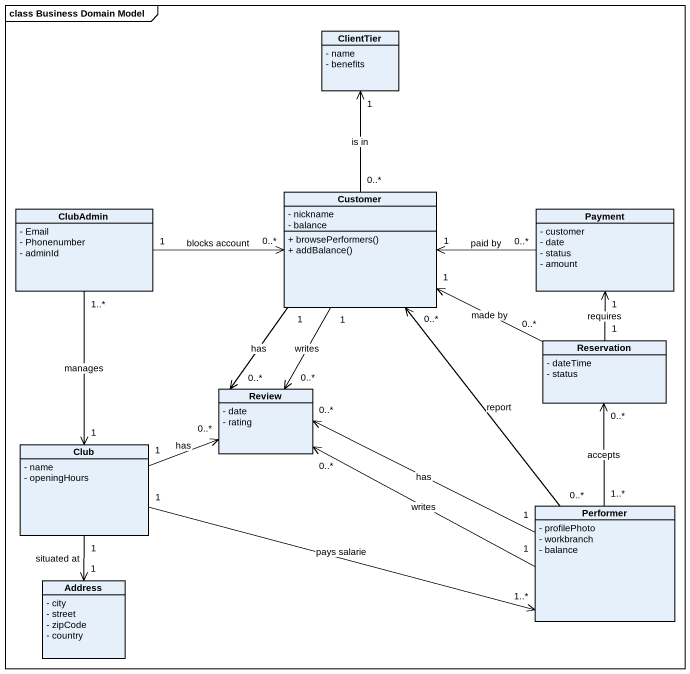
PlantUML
@startuml
mainframe class Business Domain Model
hide circle
hide empty members
skinparam classAttributeIconSize 0
class ClientTier {
  - name
  - benefits
}
class Customer {
  - nickname
  - balance
  + browsePerformers()
  + addBalance()
}
class ClubAdmin {
  - Email
  - Phonenumber
  - adminId
}
class Payment {
  - customer
  - date
  - status
  - amount
}
class Reservation {
  - dateTime
  - status
}
class Review {
  - date
  - rating
}
class Club {
  - name
  - openingHours
}
class Performer {
  - profilePhoto
  - workbranch
  - balance
}
class Address {
  - city
  - street
  - zipCode
  - country
}
ClientTier "1" <-- "0..*" Customer : is in
Customer "0..*" <-left- "1" ClubAdmin : blocks account
Customer "1" <-right- "0..*" Payment : paid by
Customer "1" <-right- "0..*" Reservation : made by
Customer "1" --> "0..*" Review : has
Customer -- Performer
ClubAdmin "1..*" --> "1" Club : manages
Payment "1" <-- "1" Reservation : requires
Reservation "0..*" <-- "1..*" Performer : accepts
Review "0..*" <-up- "1" Customer : writes
Review "0..*" <-left- "1" Club : has
Review "0..*" <-right- "1" Performer : writes
Review "0..*" <-right- "1" Performer : has
Club "1" --> "1" Address : situated at
Performer "0..*" -up-> "0..*" Customer : report
Performer "1..*" <-left- "1" Club : pays salarie
@enduml
